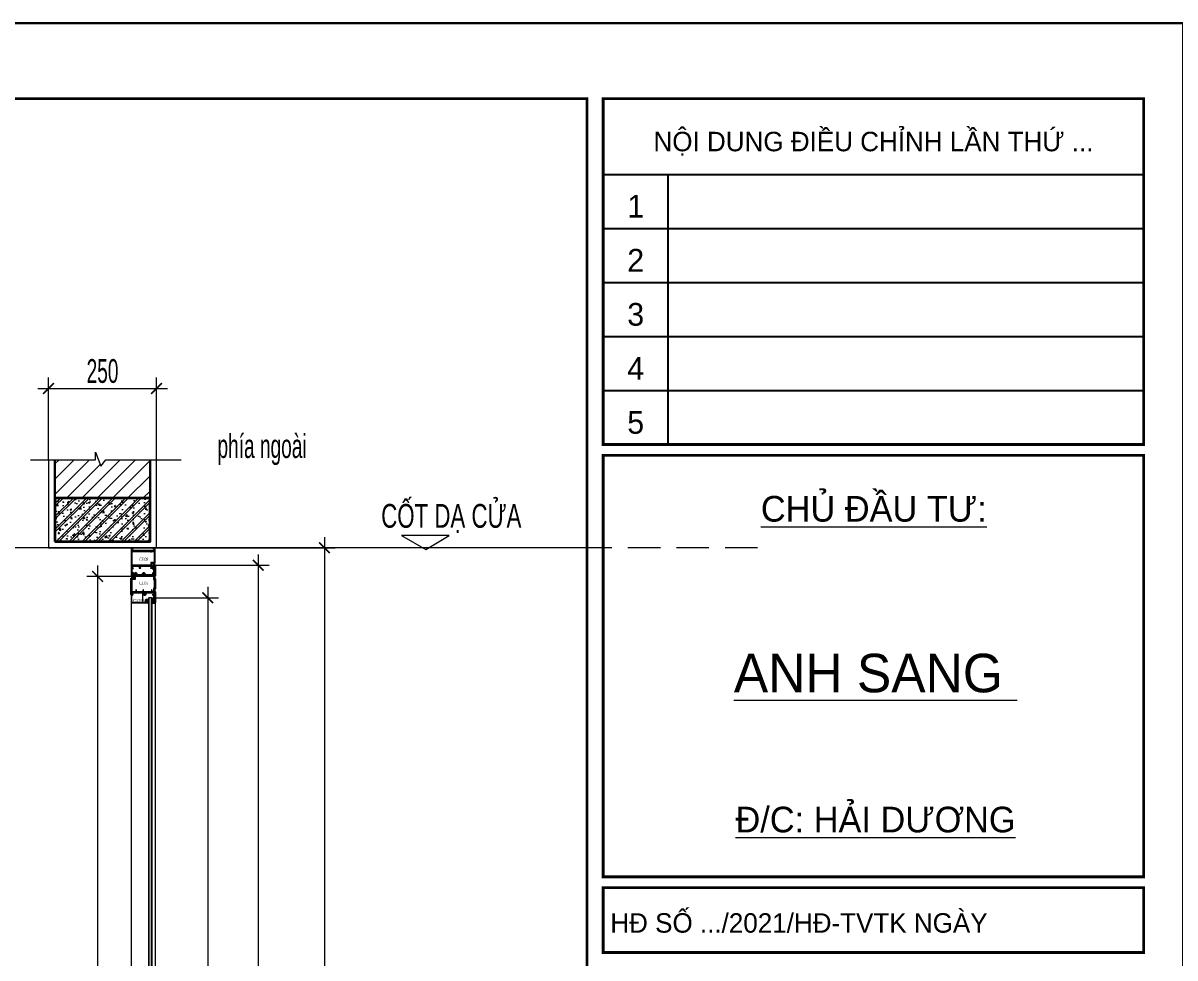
# Model space of a CAD drawing. Header units: millimetres. Extents: x 1336014 to 2939047, y -333549 to -60566.
# Drawn here: x 1421913 to 1424577, y -214278 to -212116 of the extents above; entities that cross this region are included whole.
import ezdxf
from ezdxf.enums import TextEntityAlignment as Align

# ---------------------------------------------------------------- set-up
doc = ezdxf.new("R2010")
doc.units = ezdxf.units.MM
doc.header["$MEASUREMENT"] = 0
doc.linetypes.add('$1$HIDDEN', pattern=[0.375, 0.25, -0.125])
doc.linetypes.add('DASHDOT', pattern=[1, 0.5, -0.25, 0, -0.25])
for name, color, linetype, lineweight in [('.A-net Truc', 79, 'DASHDOT', 15), ('05.Text', 253, 'Continuous', 18), ('06.betong', 2, 'Continuous', 35), ('08.Dim', 156, 'Continuous', 15), ('09.Hatch', 250, 'Continuous', 5), ('11.Khung bo', 32, 'Continuous', 50), ('12.Khung', 36, 'Continuous', 25), ('KT KHUNG BAO', 96, 'Continuous', 9), ('Kí hiệu mã số', 241, 'Continuous', 9), ('kính', 54, 'Continuous', 9), ('nep', 9, 'Continuous', 15), ('Net Nhôm', 4, 'Continuous', 30), ('Nhôm', 4, 'Continuous', 20), ('Ron', 15, 'Continuous', 9), ('silicon', 211, 'Continuous', 9), ('wall', 4, 'Continuous', 9), ('Đường gióng', 251, 'Continuous', 9)]:
    doc.layers.add(name, color=color, linetype=linetype, lineweight=lineweight)
doc.layers.add('Tpl_Bound', color=1, linetype='Continuous', plot=False)
doc.styles.add('AVANT', font='')
doc.styles.add('TEXT-DIM', font='', dxfattribs={"width": 0.8})
doc.styles.add('TT5_Text Dim', font='hoatbif.shx', dxfattribs={"width": 0.6})
doc.styles.add('VnAvantH', font='')
doc.styles.get('AVANT').set_extended_font_data('.VnAvant')
doc.styles.get('TEXT-DIM').set_extended_font_data('VnTimes')
doc.styles.get('VnAvantH').set_extended_font_data('.VnAvantH')
doc.dimstyles.new('TT5_Dim 1-25', dxfattribs={"dimscale": 25, "dimtxt": 2.2, "dimasz": 1, "dimexe": 1, "dimexo": 0, "dimgap": 0.5, "dimtad": 1, "dimdec": 0, "dimzin": 0, "dimdsep": 46, "dimtxsty": 'TT5_Text Dim', "dimblk": 'ARCHTICK', "dimcen": 0, "dimdle": 1, "dimclrd": 256, "dimclre": 256, "dimclrt": 1, "dimadec": 0, "dimazin": 0, "dimtfac": 0.015, "dimtdec": 0, "dimtix": 1, "dimtmove": 2, "dimatfit": 3, "dimldrblk": 'DOT', "dimfxl": 1, "dimtolj": 1, "dimtzin": 0, "dimlwd": -1, "dimlwe": -1, "dimarcsym": 1})

# ---------------------------------------------------------------- blocks, each defined once
blk = doc.blocks.new('100')
at = {"layer": '11.Khung bo', "const_width": 26.7}
for points in [[(1860913, -945240), (1860913, -916940), (1896063, -916940), (1896063, -945240)], [(1860913, -945240), (1860913, -916940), (1896063, -916940), (1896063, -945240)], [(1860913, -945240), (1860913, -916940), (1896063, -916940), (1896063, -945240)], [(1896213, -920140), (1896213, -916940), (1901213, -916940), (1901213, -920140)], [(1896213, -920140), (1896213, -916940), (1901213, -916940), (1901213, -920140)], [(1896213, -920140), (1896213, -916940), (1901213, -916940), (1901213, -920140)], [(1896213, -924140), (1901213, -924140), (1901213, -920240), (1896213, -920240)], [(1896213, -924140), (1901213, -924140), (1901213, -920240), (1896213, -920240)], [(1896213, -924140), (1901213, -924140), (1901213, -920240), (1896213, -920240)], [(1896213, -924840), (1901213, -924840), (1901213, -924240), (1896213, -924240)], [(1896213, -924840), (1901213, -924840), (1901213, -924240), (1896213, -924240)], [(1896213, -924840), (1901213, -924840), (1901213, -924240), (1896213, -924240)]]:
    blk.add_lwpolyline(points, close=True, dxfattribs=at)
at = {"layer": '12.Khung'}
for p, q in [((1896213, -917640), (1901213, -917640)), ((1896213, -917640), (1901213, -917640)), ((1896213, -917640), (1901213, -917640)), ((1896813, -920140), (1896813, -917640)), ((1896813, -920140), (1896813, -917640)), ((1896813, -920140), (1896813, -917640)), ((1896213, -918140), (1901213, -918140)), ((1896213, -918140), (1901213, -918140)), ((1896213, -918140), (1901213, -918140)), ((1896213, -918640), (1901213, -918640)), ((1896213, -918640), (1901213, -918640)), ((1896213, -918640), (1901213, -918640)), ((1896213, -919140), (1901213, -919140)), ((1896213, -919140), (1901213, -919140)), ((1896213, -919140), (1901213, -919140)), ((1896213, -919640), (1901213, -919640)), ((1896213, -919640), (1901213, -919640)), ((1896213, -919640), (1901213, -919640))]:
    blk.add_line(p, q, dxfattribs=at)
blk.add_lwpolyline([(1901579, -945940), (1901579, -916240), (1859580, -916240), (1859580, -945940)], close=True, dxfattribs=at)
blk.add_lwpolyline([(1901579, -945940), (1901579, -916240), (1859580, -916240), (1859580, -945940)], close=True, dxfattribs=at)
blk.add_lwpolyline([(1901579, -945940), (1901579, -916240), (1859580, -916240), (1859580, -945940)], close=True, dxfattribs=at)
at = {"layer": '05.Text', "style": 'VnAvantH'}
for s, p in [('Néi dung ®iÒu chØnh lÇn thø ...', (1898713, -917329)), ('H§ sè .../2021/H§-TVTK ngµy ', (1898057, -924540))]:
    blk.add_text(s, height=180, dxfattribs=at).set_placement(p, align=Align.MIDDLE)
at = {"layer": '05.Text'}
for s, height, style, p in [('1', 210, 'AVANT', (1896513, -918040)), ('2', 210, 'AVANT', (1896513, -918540)), ('3', 210, 'AVANT', (1896513, -919040)), ('4', 210, 'AVANT', (1896513, -919540)), ('5', 210, 'AVANT', (1896513, -920040)), ('%%uChñ ®Çu t\xad:', 237.6, 'VnAvantH', (1898716, -920853)), ('%%Uanh sang ', 356.4, 'VnAvantH', (1898732, -922432)), ('%%U®/c: h¶i d\xad¬ng', 237.6, 'VnAvantH', (1898732, -923728))]:
    blk.add_text(s, height=height, dxfattribs=dict(at, style=style)).set_placement(p, align=Align.CENTER)
blk = doc.blocks.new('ron kính cửa xếp trượt')
at = {"layer": 'Ron'}
for points in [[(2, 4.4), (2.1, 3.8, -0.481466), (1.6, 3.2), (-2.9, 3.2, 0.414214), (-3.4, 2.7), (-3.4, 2.4, 0.414214), (-3.2, 2.2), (-1.4, 2.2, -0.414214), (-1.2, 2), (-1.2, 1.2, -0.414214), (-1.4, 1), (-1.5, 1, 0.601413), (-1.7, 0.7), (-1.3, 0.1, 0.248897), (-1.1, 0), (1.1, 0, 0.248897), (1.3, 0.1), (1.7, 0.7, 0.601413), (1.5, 1), (1.4, 1, -0.414214), (1.2, 1.2), (1.2, 2, -0.414214), (1.4, 2.2), (3.4, 2.2, 0.527023), (3.6, 2.5), (3, 4.9, 0.31109), (1.7, 5.9), (-2.5, 6, 0.981926), (-2.6, 5), (1.5, 4.8, -0.335845)], [(-0.4, 2.1, 0.414213), (-0.6, 1.9), (-0.6, 1, 0.414214), (-0.4, 0.8), (0.4, 0.8, 0.414214), (0.6, 1), (0.6, 1.9, 0.414215), (0.4, 2.1)]]:
    blk.add_lwpolyline(points, format="xyb", close=True, dxfattribs=at)
blk = doc.blocks.new('_ARCHTICK')
at = {"const_width": 0.15}
blk.add_lwpolyline([(-0.5, -0.5), (0.5, 0.5)], dxfattribs=at)
blk = doc.blocks.new('*D2028')
at = {"layer": '08.Dim', "transparency": 16777216}
for p, q in [((1422609.5, -213304.3), (1422609.5, -215854.5)), ((1422215.3, -213329.3), (1422634.5, -213329.3)), ((1422231.6, -215829.5), (1422634.5, -215829.5))]:
    blk.add_line(p, q, dxfattribs=at)
at = {"layer": 'Defpoints', "color": 0, "transparency": 16777216}
for p in [(1422215.3, -213329.3), (1422231.6, -215829.5), (1422609.5, -215829.5)]:
    blk.add_point(p, dxfattribs=at)
at = {"layer": '08.Dim', "transparency": 16777216, "xscale": 25, "yscale": 25, "zscale": 25}
for p, rotation in [((1422609.5, -213329.3), 90), ((1422609.5, -215829.5), 270)]:
    blk.add_blockref('_ARCHTICK', p, dxfattribs=dict(at, rotation=rotation))
at = {"layer": '08.Dim', "color": 1, "transparency": 16777216, "insert": (1422569.5, -214579.4), "char_height": 55, "attachment_point": 5, "rotation": 90, "style": 'TT5_Text Dim'}
blk.add_mtext('\\A1;2500', dxfattribs=at)
blk = doc.blocks.new('_DOT')
blk.add_line((-0.5, 0), (-1, 0))
at = {"const_width": 0.5}
blk.add_lwpolyline([(-0.25, 0, 1), (0.25, 0, 1)], format="xyb", close=True, dxfattribs=at)
blk = doc.blocks.new('*D2041')
at = {"layer": '08.Dim', "transparency": 16777216}
for p, q in [((1422456.8, -213344.5), (1422456.8, -215846.5)), ((1422215.6, -213369.5), (1422481.8, -213369.5)), ((1422217.3, -215821.5), (1422481.8, -215821.5))]:
    blk.add_line(p, q, dxfattribs=at)
at = {"layer": 'Defpoints', "color": 0, "transparency": 16777216}
for p in [(1422215.6, -213369.5), (1422217.3, -215821.5), (1422456.8, -215821.5)]:
    blk.add_point(p, dxfattribs=at)
at = {"layer": '08.Dim', "transparency": 16777216, "xscale": 25, "yscale": 25, "zscale": 25}
for p, rotation in [((1422456.8, -213369.5), 90), ((1422456.8, -215821.5), 270)]:
    blk.add_blockref('_ARCHTICK', p, dxfattribs=dict(at, rotation=rotation))
at = {"layer": '08.Dim', "color": 1, "transparency": 16777216, "insert": (1422416.8, -214595.5), "char_height": 55, "attachment_point": 5, "rotation": 90, "style": 'TT5_Text Dim'}
blk.add_mtext('\\A1;2452', dxfattribs=at)
blk = doc.blocks.new('*D2030')
at = {"layer": '08.Dim', "transparency": 16777216}
for p, q in [((1422339.9, -213419.7), (1422339.9, -215771.3)), ((1422210, -213444.7), (1422364.9, -213444.7)), ((1422210, -215746.3), (1422364.9, -215746.3))]:
    blk.add_line(p, q, dxfattribs=at)
at = {"layer": 'Defpoints', "color": 0, "transparency": 16777216}
for p in [(1422210, -213444.7), (1422210, -215746.3), (1422339.9, -215746.3)]:
    blk.add_point(p, dxfattribs=at)
at = {"layer": '08.Dim', "transparency": 16777216, "xscale": 25, "yscale": 25, "zscale": 25}
for p, rotation in [((1422339.9, -213444.7), 90), ((1422339.9, -215746.3), 270)]:
    blk.add_blockref('_ARCHTICK', p, dxfattribs=dict(at, rotation=rotation))
at = {"layer": '08.Dim', "color": 1, "transparency": 16777216, "insert": (1422299.9, -214595.5), "char_height": 55, "attachment_point": 5, "rotation": 90, "style": 'TT5_Text Dim'}
blk.add_mtext('\\A1;2302', dxfattribs=at)
blk = doc.blocks.new('*D2043')
at = {"layer": '08.Dim', "transparency": 16777216}
for p, q in [((1422085, -213370.5), (1422085, -215854.5)), ((1422165.3, -213395.5), (1422060, -213395.5)), ((1422161.3, -215829.5), (1422060, -215829.5))]:
    blk.add_line(p, q, dxfattribs=at)
at = {"layer": 'Defpoints', "color": 0, "transparency": 16777216}
for p in [(1422165.3, -213395.5), (1422085, -215829.5), (1422161.3, -215829.5)]:
    blk.add_point(p, dxfattribs=at)
at = {"layer": '08.Dim', "transparency": 16777216, "xscale": 25, "yscale": 25, "zscale": 25}
for p, rotation in [((1422085, -213395.5), 90), ((1422085, -215829.5), 270)]:
    blk.add_blockref('_ARCHTICK', p, dxfattribs=dict(at, rotation=rotation))
at = {"layer": '08.Dim', "color": 1, "transparency": 16777216, "insert": (1422045, -214612.5), "char_height": 55, "attachment_point": 5, "rotation": 90, "style": 'TT5_Text Dim'}
blk.add_mtext('\\A1;2434', dxfattribs=at)
blk = doc.blocks.new('*D2036')
at = {"layer": '08.Dim', "transparency": 16777216}
for p, q in [((1421971.4, -213125.7), (1421971.4, -212935.7)), ((1422221.4, -213125.7), (1422221.4, -212935.7)), ((1421946.4, -212960.7), (1422246.4, -212960.7))]:
    blk.add_line(p, q, dxfattribs=at)
at = {"layer": 'Defpoints', "color": 0, "transparency": 16777216}
for p in [(1422221.4, -212960.7), (1421971.4, -213125.7), (1422221.4, -213125.7)]:
    blk.add_point(p, dxfattribs=at)
at = {"layer": '08.Dim', "transparency": 16777216, "xscale": 25, "yscale": 25, "zscale": 25, "rotation": 180}
blk.add_blockref('_ARCHTICK', (1421971.4, -212960.7), dxfattribs=at)
at = {"layer": '08.Dim', "transparency": 16777216, "xscale": 25, "yscale": 25, "zscale": 25}
blk.add_blockref('_ARCHTICK', (1422221.4, -212960.7), dxfattribs=at)
at = {"layer": '08.Dim', "color": 1, "transparency": 16777216, "insert": (1422096.4, -212920.7), "char_height": 55, "attachment_point": 5, "style": 'TT5_Text Dim'}
blk.add_mtext('\\A1;250', dxfattribs=at)

msp = doc.modelspace()

# ---------------------------------------------------------------- hatches: boundary and pattern name
at = {"layer": '09.Hatch', "ltscale": 0.5}
h = msp.add_hatch(dxfattribs=at)
h.set_pattern_fill('ANSI31', color=256, scale=200, angle=90, style=0)
h.set_pattern_definition([(225, (1422786.139, -207562.403), (-17.67767, 17.67767), [])])
h.paths.add_polyline_path([(1421986.4, -213214.5), (1421986.4, -213125.7), (1422080, -213125.7), (1422080, -213107.9), (1422092.3, -213140.1), (1422104.2, -213125.7), (1422206.4, -213125.7), (1422206.4, -213214.5)])
at = {"layer": '09.Hatch'}
h = msp.add_hatch(dxfattribs=at)
h.set_pattern_fill('BTONG1', color=256, scale=5, double=1, pattern_type=2)
h.set_pattern_definition([(50, (1211362.724, -98994.46), (35.863009, -3.1376067), [3.75, -41.25]), (355, (1211362.724, -98994.46), (-6.9375667, 37.6096067), [3, -33]), (100.4514, (1211365.712, -98994.72), (28.925469, 34.471977), [3.1870095, -35.0571056]), (46.1842, (1211362.724, -98984.46), (53.3620524, -8.275951), [5.625, -61.875]), (96.6356, (1211367.17, -98985.15), (46.733135, 48.705894), [4.780514, -52.58565]), (351.1842, (1211362.724, -98984.46), (46.733097, 48.70593), [4.5, -49.5]), (21, (1211367.724, -98986.96), (29.8453526, -20.1309445), [3.75, -41.25]), (326, (1211367.724, -98986.96), (12.1657666, 36.257502), [3, -33]), (71.4514, (1211370.21, -98988.637), (42.0111314, 16.126525), [3.1870095, -35.0571056]), (37.5, (1211362.724, -98994.46), (0.6079928, 16.6446927), [0, -32.6, 0, -33.5, 0, -33.125]), (7.5, (1211362.724, -98994.46), (13.1534769, 19.7205856), [0, -19.1, 0, -31.85, 0, -12.625]), (327.5, (1211351.574, -98994.46), (26.6911218, -1.1277436), [0, -12.5, 0, -39, 0, -51.75]), (317.5, (1211346.574, -98994.46), (29.1593085, 5.0052491), [0, -16.25, 0, -25.9, 0, -36.75]), (45, (1211362.724, -98994.46), (-15.0260191, 15.0260191), []), (45, (1211362.724, -98988.334), (-15.0260191, 15.0260191), [])])
h.paths.add_polyline_path([(1421986.4, -213314.5), (1422206.4, -213314.5), (1422206.4, -213214.5), (1421986.4, -213214.5)])
at = {"layer": 'KT KHUNG BAO'}
h = msp.add_hatch(color=256, dxfattribs=at)
h.paths.add_polyline_path([(1422211, -213458.9, -0.215177), (1422215, -213456.5), (1422213.8, -213456.5, -0.414214), (1422213.3, -213456), (1422213.3, -213454.6, -0.339454), (1422213.7, -213454.1), (1422214.1, -213454, -0.493145), (1422214.3, -213454.2), (1422214.3, -213454.8, 0.414214), (1422214.8, -213455.3), (1422216.1, -213455.3, 0.414214), (1422216.6, -213454.8), (1422216.6, -213450.2, 0.414214), (1422216.1, -213449.7), (1422214.8, -213449.7, 0.414214), (1422214.3, -213450.2), (1422214.3, -213450.8, -0.493145), (1422214.1, -213451), (1422213.7, -213450.9, -0.339454), (1422213.3, -213450.4), (1422213.3, -213449.7, 0.47145), (1422211, -213448.5)])
h.paths.add_polyline_path([(1422199.9, -213451.1), (1422199.6, -213451.2, -0.493145), (1422199.3, -213451), (1422199.3, -213450.4, 0.414214), (1422198.8, -213449.9), (1422197.5, -213449.9, 0.414214), (1422197, -213450.4), (1422197, -213455, 0.414214), (1422197.5, -213455.5), (1422198.8, -213455.5, 0.414214), (1422199.3, -213455), (1422199.3, -213454.4, -0.493145), (1422199.6, -213454.2), (1422199.9, -213454.3, -0.339454), (1422200.3, -213454.8), (1422200.3, -213456, -0.414214), (1422199.8, -213456.5), (1422198.6, -213456.5, -0.215219), (1422202.6, -213458.9), (1422202.6, -213448.5, 0.47145), (1422200.3, -213449.7), (1422200.3, -213450.6, -0.339454)])

# ---------------------------------------------------------------- linework, layer by layer
at = {"layer": '.A-net Truc', "linetype": '$1$HIDDEN', "ltscale": 300}
for p, q in [((1423217.1, -213329.5), (1414538.5, -213329.5)), ((1423611.7, -213329.5), (1418766.8, -213329.5))]:
    msp.add_line(p, q, dxfattribs=at)
at = {"layer": '05.Text'}
msp.add_lwpolyline([(1422844.5, -213333.5), (1422898.3, -213301), (1422788.2, -213301)], close=True, dxfattribs=at)
at = {"layer": '06.betong'}
msp.add_lwpolyline([(1421986.4, -213314.5), (1422206.4, -213314.5), (1422206.4, -213214.5), (1421986.4, -213214.5)], close=True, dxfattribs=at)
at = {"layer": 'kính'}
for points in [[(1422211, -213465.9), (1422211, -213445.7), (1422210, -213444.7), (1422203.6, -213444.7), (1422202.6, -213445.7), (1422202.6, -213465.9), (1422202.6, -215745.3), (1422203.6, -215746.3), (1422210, -215746.3), (1422211, -215745.3)], [(1422203.6, -213444.7), (1422203.6, -215746.3), (1422210, -215746.3), (1422210, -213444.7)]]:
    msp.add_lwpolyline(points, close=True, dxfattribs=at)
at = {"layer": 'nep', "ltscale": 0.5}
msp.add_lwpolyline([(1421930.1, -213125.7), (1422080, -213125.7), (1422080, -213107.9), (1422092.3, -213140.1), (1422104.2, -213125.7), (1422278.3, -213125.7)], dxfattribs=at)
at = {"layer": 'nep'}
msp.add_lwpolyline([(1421971.4, -213125.7), (1421971.4, -213329.5), (1422221.4, -213329.5), (1422221.4, -213125.7)], dxfattribs=at)
at = {"layer": 'Net Nhôm'}
msp.add_lwpolyline([(1422213.3, -213456), (1422213.3, -213454.6, -0.339454), (1422213.7, -213454.1), (1422214.1, -213454, -0.493145), (1422214.3, -213454.2), (1422214.3, -213454.8, 0.414214), (1422214.8, -213455.3), (1422216.1, -213455.3, 0.414214), (1422216.6, -213454.8), (1422216.6, -213450.2, 0.414214), (1422216.1, -213449.7), (1422214.8, -213449.7, 0.414214), (1422214.3, -213450.2), (1422214.3, -213450.8, -0.493145), (1422214.1, -213451), (1422213.7, -213450.9, -0.339454), (1422213.3, -213450.4), (1422213.3, -213449, -0.414214), (1422213.8, -213448.5), (1422213.8, -213447.5, -0.414214), (1422214.3, -213447), (1422214.3, -213447, -0.414214), (1422214.8, -213447.5), (1422214.8, -213448, 0.414214), (1422215.3, -213448.5), (1422215.5, -213448.5, 0.414214), (1422216, -213448), (1422216, -213438, 0.414214), (1422215.5, -213437.5), (1422215.3, -213437.5, 0.414214), (1422214.8, -213438), (1422214.8, -213438.5, -0.414214), (1422214.3, -213439), (1422214.3, -213439, -0.414214), (1422213.8, -213438.5), (1422213.8, -213436.8, -0.414214), (1422214.3, -213436.3), (1422215.5, -213436.3, 0.414214), (1422216, -213435.8), (1422216, -213433.2, 0.414214), (1422215.5, -213432.7), (1422196.4, -213432.7, 0.414214), (1422195.9, -213433.2), (1422195.9, -213437.2, -0.414214), (1422195.4, -213437.7), (1422192.6, -213437.7, -0.339454), (1422192.1, -213437.3), (1422191.9, -213436.7, -0.493145), (1422192.4, -213436), (1422194, -213436, 0.414214), (1422194.5, -213435.5), (1422194.5, -213433.2, 0.414214), (1422194, -213432.7), (1422164.9, -213432.7, 0.414214), (1422164.4, -213433.2), (1422164.4, -213436.2, 0.414214), (1422164.9, -213436.7), (1422165.3, -213436.7, -0.493145), (1422165.6, -213437.1), (1422165.5, -213437.3, -0.339454), (1422165, -213437.7), (1422163.3, -213437.7, -0.414214), (1422163, -213437.4), (1422163, -213400, -0.414214), (1422163.5, -213399.5, -0.414214), (1422164, -213400), (1422170.5, -213400, 0.414214), (1422171, -213399.5), (1422171, -213388.7, -0.414214), (1422171.5, -213388.2), (1422174.4, -213388.2, -0.414214), (1422174.9, -213388.7), (1422174.9, -213389.2, -0.414214), (1422174.4, -213389.7), (1422172.9, -213389.7, 0.414214), (1422172.4, -213390.2), (1422172.4, -213392.2, 0.414214), (1422172.9, -213392.7), (1422191.9, -213392.7, 0.414214), (1422192.4, -213392.2), (1422192.4, -213390.2, 0.414214), (1422191.9, -213389.7), (1422190.4, -213389.7, -0.414214), (1422189.9, -213389.2), (1422189.9, -213388.7, -0.414214), (1422190.4, -213388.2), (1422193.3, -213388.2, -0.414214), (1422193.8, -213388.7), (1422193.8, -213392.2, 0.414214), (1422194.3, -213392.7), (1422215.5, -213392.7, 0.414214), (1422216, -213392.2), (1422216, -213390.2, 0.414214), (1422215.5, -213389.7), (1422214.3, -213389.7, -0.414214), (1422213.8, -213389.2), (1422213.8, -213387.5, -0.414214), (1422214.3, -213387), (1422214.3, -213387, -0.414214), (1422214.8, -213387.5), (1422214.8, -213388, 0.414214), (1422215.3, -213388.5), (1422215.5, -213388.5, 0.414214), (1422216, -213388), (1422216, -213378, 0.414214), (1422215.5, -213377.5), (1422215.3, -213377.5, 0.414214), (1422214.8, -213378), (1422214.8, -213378.5, -0.414214), (1422214.3, -213379), (1422214.3, -213379, -0.414214), (1422213.8, -213378.5), (1422213.8, -213377.5, -0.414214), (1422213.3, -213377), (1422213.3, -213375.6, -0.339454), (1422213.7, -213375.1), (1422214.1, -213375, -0.493145), (1422214.3, -213375.2), (1422214.3, -213375.8, 0.414214), (1422214.8, -213376.3), (1422216.1, -213376.3, 0.414214), (1422216.6, -213375.8), (1422216.6, -213371.2, 0.414214), (1422216.1, -213370.7), (1422214.8, -213370.7, 0.414214), (1422214.3, -213371.2), (1422214.3, -213371.8, -0.493145), (1422214.1, -213372), (1422213.7, -213371.9, -0.339454), (1422213.3, -213371.4), (1422213.3, -213370, -0.414214), (1422213.8, -213369.5), (1422217.3, -213369.5, -0.414214), (1422217.8, -213370), (1422217.8, -213394.2, -0.414214), (1422217.3, -213394.7), (1422216.8, -213394.7, 0.414214), (1422216.3, -213395.2), (1422216.3, -213400.2, 0.414214), (1422216.8, -213400.7), (1422217.3, -213400.7, -0.414214), (1422217.8, -213401.2), (1422217.8, -213424.2, -0.414214), (1422217.3, -213424.7), (1422216.8, -213424.7, 0.414214), (1422216.3, -213425.2), (1422216.3, -213430.2, 0.414214), (1422216.8, -213430.7), (1422217.3, -213430.7, -0.414214), (1422217.8, -213431.2), (1422217.8, -213456.2, -0.414214), (1422217.5, -213456.5), (1422213.8, -213456.5, -0.414214)], format="xyb", close=True, dxfattribs=at)
at = {"layer": 'Nhôm'}
for points in [[(1422181.3, -213376.7), (1422184, -213376.7, 0.339454), (1422184.5, -213376.3), (1422184.7, -213375.7, 0.493145), (1422184.2, -213375), (1422182.7, -213375, -0.414214), (1422182.2, -213374.5), (1422182.2, -213372.2, -0.414214), (1422182.7, -213371.7), (1422207.9, -213371.7, -0.414214), (1422208.4, -213372.2), (1422208.4, -213374.8, -0.414214), (1422207.9, -213375.3), (1422207.5, -213375.3, 0.493145), (1422207.2, -213375.7), (1422207.4, -213376.3, 0.339454), (1422207.9, -213376.7), (1422209.3, -213376.7, 0.414214), (1422209.8, -213376.2), (1422209.8, -213366, -0.414214), (1422210.3, -213365.5), (1422217.3, -213365.5, 0.414214), (1422217.8, -213365), (1422217.8, -213330, 0.414214), (1422217.3, -213329.5), (1422213.3, -213329.5, 0.57735), (1422212.9, -213330.2), (1422213.1, -213330.6, 0.267949), (1422213.5, -213330.9), (1422215.7, -213330.9, -0.414214), (1422216.2, -213331.4), (1422216.2, -213335.2, -0.414214), (1422215.7, -213335.7), (1422165.1, -213335.7, -0.414214), (1422164.6, -213335.2), (1422164.6, -213331.4, -0.414214), (1422165.1, -213330.9), (1422167.3, -213330.9, 0.267949), (1422167.7, -213330.6), (1422167.9, -213330.2, 0.57735), (1422167.5, -213329.5), (1422163.5, -213329.5, 0.414214), (1422163, -213330), (1422163, -213395, 0.414214), (1422163.5, -213395.5), (1422167, -213395.5, 0.414214), (1422167.5, -213395), (1422167.5, -213393.6, 0.339454), (1422167.1, -213393.1), (1422166.8, -213393, 0.493145), (1422166.5, -213393.2), (1422166.5, -213393.8, -0.414214), (1422166, -213394.3), (1422164.7, -213394.3, -0.414214), (1422164.2, -213393.8), (1422164.2, -213389.2, -0.414214), (1422164.7, -213388.7), (1422166, -213388.7, -0.414214), (1422166.5, -213389.2), (1422166.5, -213389.8, 0.493145), (1422166.8, -213390), (1422167.1, -213389.9, 0.339454), (1422167.5, -213389.4), (1422167.5, -213387.9, 0.414214), (1422167.1, -213387.5), (1422167, -213387.5), (1422167, -213386.5, 0.414214), (1422166.5, -213386), (1422166.5, -213386, 0.414214), (1422166, -213386.5), (1422166, -213387, -0.414214), (1422165.5, -213387.5), (1422165.3, -213387.5, -0.414214), (1422164.8, -213387), (1422164.8, -213377, -0.414214), (1422165.3, -213376.5), (1422165.5, -213376.5, -0.414214), (1422166, -213377), (1422166, -213377.5, 0.414214), (1422166.5, -213378), (1422166.5, -213378, 0.414214), (1422167, -213377.5), (1422167, -213375.8, 0.414214), (1422166.5, -213375.3), (1422165.5, -213375.3, -0.414214), (1422165, -213374.8), (1422165, -213372.2, -0.414214), (1422165.5, -213371.7), (1422180.3, -213371.7, -0.414214), (1422180.8, -213372.2), (1422180.8, -213376.2, 0.414214)], [(1422165, -213369.2), (1422165, -213338.2, -0.414214), (1422165.5, -213337.7), (1422207.3, -213337.7, -0.414214), (1422207.8, -213338.2), (1422207.8, -213339.2, 0.414214), (1422208.3, -213339.7), (1422208.8, -213339.7, 0.414214), (1422209.3, -213339.2), (1422209.3, -213338.2, -0.414214), (1422209.8, -213337.7), (1422215.3, -213337.7, -0.414214), (1422215.8, -213338.2), (1422215.8, -213363, -0.414214), (1422215.3, -213363.5), (1422208.3, -213363.5, 0.414214), (1422207.8, -213364), (1422207.8, -213369.2, -0.414214), (1422207.3, -213369.7), (1422165.5, -213369.7, -0.414214)], [(1422214.3, -213402.3, 0.414214), (1422214.8, -213402.8), (1422215.3, -213402.8, -0.414214), (1422215.8, -213403.3), (1422215.8, -213422.3, -0.414214), (1422215.3, -213422.8), (1422214.8, -213422.8, 0.414214), (1422214.3, -213423.3), (1422214.3, -213430.3, -0.414214), (1422213.8, -213430.8), (1422211.4, -213430.8, -0.414214), (1422210.9, -213430.3), (1422210.9, -213427.3, 0.414214), (1422210.4, -213426.8), (1422209.9, -213426.8, 0.414214), (1422209.4, -213427.3), (1422209.4, -213430.3, -0.414214), (1422208.9, -213430.8), (1422191.9, -213430.8, -0.414214), (1422191.4, -213430.3), (1422191.4, -213427.3, 0.414214), (1422190.9, -213426.8), (1422190.4, -213426.8, 0.414214), (1422189.9, -213427.3), (1422189.9, -213430.3, -0.414214), (1422189.4, -213430.8), (1422175.4, -213430.8, -0.414214), (1422174.9, -213430.3), (1422174.9, -213427.3, 0.414214), (1422174.4, -213426.8), (1422173.9, -213426.8, 0.414214), (1422173.4, -213427.3), (1422173.4, -213430.3, -0.414214), (1422172.9, -213430.8), (1422165.5, -213430.8, -0.414214), (1422165, -213430.3), (1422165, -213402.6, -0.414214), (1422165.5, -213402.1), (1422171.5, -213402.1, 0.414214), (1422173, -213400.6), (1422173, -213395.3, -0.414214), (1422173.5, -213394.8), (1422213.8, -213394.8, -0.414214), (1422214.3, -213395.3)]]:
    msp.add_lwpolyline(points, format="xyb", close=True, dxfattribs=at)
at = {"layer": 'Nhôm', "color": 6}
msp.add_lwpolyline([(1422164, -213439.2, -0.414214), (1422164.5, -213438.7), (1422165.2, -213438.7, 0.414214), (1422166.7, -213437.2), (1422166.7, -213434.8, 0.668179), (1422166.2, -213434.6), (1422165.5, -213435.3, 0.339454), (1422165.4, -213435.9), (1422165.7, -213436.5, -0.131652), (1422165.7, -213436.6), (1422165.7, -213437.2, -0.414214), (1422165.2, -213437.7), (1422163.5, -213437.7, 0.414214), (1422163, -213438.2), (1422163, -213456.2, 0.414214), (1422163.3, -213456.5), (1422199.8, -213456.5, 0.414214), (1422200.3, -213456), (1422200.3, -213454.8, 0.339454), (1422199.9, -213454.3), (1422199.6, -213454.2, 0.493145), (1422199.3, -213454.4), (1422199.3, -213455, -0.414214), (1422198.8, -213455.5), (1422197.5, -213455.5, -0.414214), (1422197, -213455), (1422197, -213450.4, -0.414214), (1422197.5, -213449.9), (1422198.8, -213449.9, -0.414214), (1422199.3, -213450.4), (1422199.3, -213451, 0.493145), (1422199.6, -213451.2), (1422199.9, -213451.1, 0.339454), (1422200.3, -213450.6), (1422200.3, -213449.4, 0.414214), (1422199.8, -213448.9), (1422197, -213448.9, 0.414214), (1422196, -213449.9), (1422196, -213455, -0.414214), (1422195.5, -213455.5), (1422190.5, -213455.5, -0.414214), (1422190, -213455), (1422190, -213435, -0.57735), (1422191.5, -213434.1), (1422192.9, -213435, -0.213422), (1422193.1, -213435.3, 0.40704), (1422193.9, -213435.8, 0.697588), (1422194.2, -213434.5), (1422192, -213433.3, 0.57735), (1422189, -213435), (1422189, -213455, -0.414214), (1422188.5, -213455.5), (1422164.5, -213455.5, -0.414214), (1422164, -213455)], format="xyb", close=True, dxfattribs=at)
at = {"layer": 'silicon', "ltscale": 0.15}
for centre, radius, start, end in [((1422198, -213462.1), 5.64, 35.2192, 83.8026), ((1422202, -213450.1), 1.69, 67.2029, 168.169), ((1422211.7, -213450.1), 1.69, 168.1263, 168.169), ((1422215.6, -213462.1), 5.64, 173.7359, 173.8086), ((1422211.7, -213450.1), 1.69, 11.831, 112.7971), ((1422215.6, -213462.1), 5.64, 96.1974, 144.7717)]:
    msp.add_arc(centre, radius, start, end, dxfattribs=at)
at = {"layer": 'Tpl_Bound', "color": 1}
msp.add_lwpolyline([(1414096.3, -219540.4), (1414096.3, -212115.5), (1424596.2, -212115.5), (1424596.2, -219540.4)], close=True, dxfattribs=at)
at = {"layer": 'wall', "color": 0, "lineweight": 30}
msp.add_lwpolyline([(1422206.4, -213125.7), (1422206.4, -213214.5), (1421986.4, -213214.5), (1421986.4, -213125.7)], dxfattribs=at)
at = {"layer": 'Đường gióng', "ltscale": 0.15}
for p, q in [((1422163, -213456.2), (1422163, -215734.8)), ((1422217.8, -213456.2), (1422217.8, -215734.8))]:
    msp.add_line(p, q, dxfattribs=at)

# ---------------------------------------------------------------- block references
at = {"layer": '05.Text', "xscale": 0.25, "yscale": 0.25, "zscale": 0.25}
msp.add_blockref('100', (949201.4, 16944.5), dxfattribs=at)
at = {"layer": 'Ron'}
for p, rotation in [((1422165.3, -213392), 270), ((1422215.5, -213373.5), 90)]:
    msp.add_blockref('ron kính cửa xếp trượt', p, dxfattribs=dict(at, rotation=rotation))

# ---------------------------------------------------------------- texts
at = {"layer": '05.Text', "style": 'TT5_Text Dim', "width": 0.7}
msp.add_text('CèT D¹ CöA', height=55, dxfattribs=at).set_placement((1422741, -213282.9))
at = {"layer": '05.Text', "insert": (1422568.5, -213102.3), "char_height": 55, "attachment_point": 6, "style": 'TT5_Text Dim'}
msp.add_mtext('phÝa ngoµi', dxfattribs=at)
at = {"layer": 'Kí hiệu mã số', "style": 'TEXT-DIM', "width": 0.6}
for s, p in [('C3328', (1422181.5, -213359.3)), ('C3303', (1422181.1, -213414.4))]:
    msp.add_text(s, height=7.03, dxfattribs=at).set_placement(p)
at = {"layer": 'Kí hiệu mã số', "insert": (1422194.2, -213448), "char_height": 7.031, "width": 23.737, "attachment_point": 3, "style": 'TEXT-DIM'}
msp.add_mtext('{\\fVNI-Franko|b0|i0|c0|p2; \\fVNI-Times|b0|i0|c0|p2;C3295}', dxfattribs=at)

# ---------------------------------------------------------------- dimensions: what is measured, and where the dimension line sits
at = {"layer": '08.Dim'}
dim = msp.add_linear_dim(base=(1422221.4, -212960.7), p1=(1421971.4, -213125.7), p2=(1422221.4, -213125.7), dimstyle='TT5_Dim 1-25', dxfattribs=at)
dim.commit()
dim.dimension.update_dxf_attribs({"geometry": '*D2036', "text_midpoint": (1422096.4, -212920.7)})
for base, p1, p2, picture, middle in [((1422609.5, -215829.5), (1422215.3, -213329.3), (1422231.6, -215829.5), '*D2028', (1422569.5, -214579.4)), ((1422456.8, -215821.5), (1422215.6, -213369.5), (1422217.3, -215821.5), '*D2041', (1422416.8, -214595.5)), ((1422085, -215829.5), (1422165.3, -213395.5), (1422161.3, -215829.5), '*D2043', (1422045, -214612.5)), ((1422339.9, -215746.3), (1422210, -213444.7), (1422210, -215746.3), '*D2030', (1422299.9, -214595.5))]:
    dim = msp.add_linear_dim(base=base, p1=p1, p2=p2, angle=90, dimstyle='TT5_Dim 1-25', dxfattribs=at)
    dim.commit()
    dim.dimension.update_dxf_attribs({"geometry": picture, "text_midpoint": middle})

doc.saveas('drawing.dxf')
